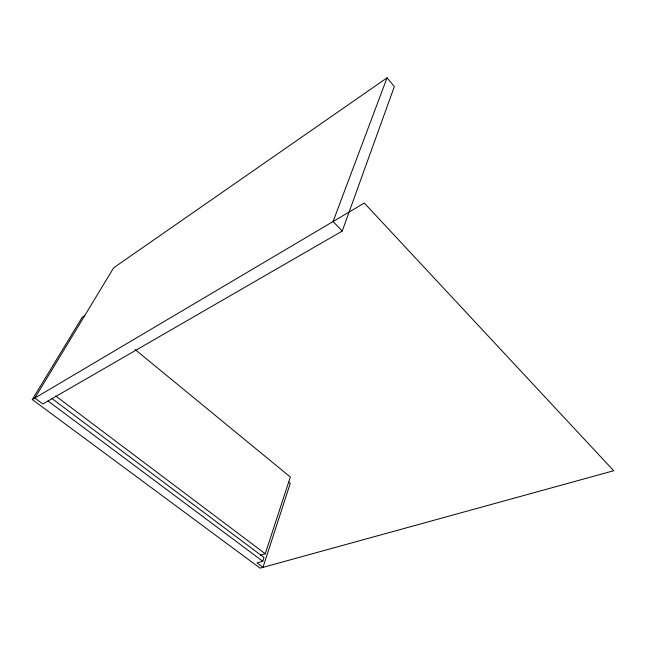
<?xml version="1.0" encoding="UTF-8"?>
<svg xmlns="http://www.w3.org/2000/svg" width="646" height="646" viewBox="0 0 646 646"><rect width="100%" height="100%" fill="white"/><g stroke="black" fill="none" stroke-linecap="round" stroke-linejoin="round"><path stroke-width="0.97" d="M288.689 482.182L290.24 483.45L262.97 567.358L256.987 562.916L262.785 561.285L264.02 557.514L51.825 398.445M260.427 555.156L265.248 553.767L290.329 477.014L135.111 349.559M342.251 231.042L394.359 86.532L387.051 77.843L113.68 267.783L34.844 398.049L42.822 403.968L342.251 231.042L333.07 221.538L387.051 77.843M32.3 399.559L364.304 203.046L613.7 470.74L260.096 568.157L32.3 399.559L82.22 317.283L84.715 315.636M47.998 400.98L262.785 561.285M55.629 395.95L265.248 553.767"/></g></svg>
